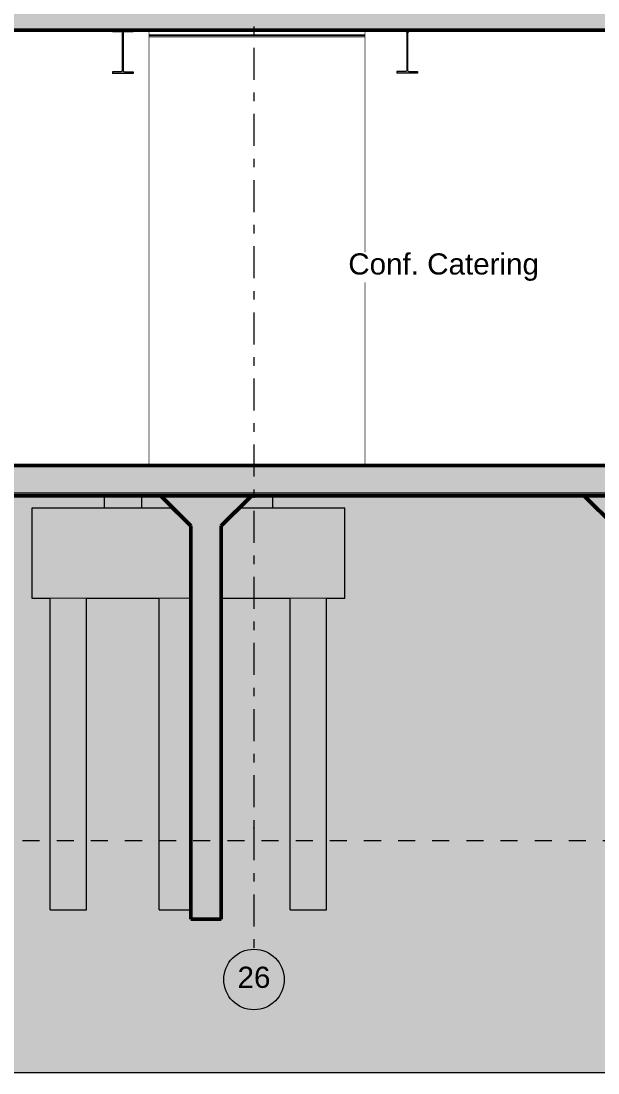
# Model space of a CAD drawing. Header units: millimetres. Extents: x -48147 to 1417267, y -496296 to 18123.
# Drawn here: x 1385025 to 1389794, y -496296 to -487598 of the extents above; entities that cross this region are included whole.
import ezdxf
from ezdxf.enums import TextEntityAlignment as Align

# ---------------------------------------------------------------- set-up
doc = ezdxf.new("R2010")
doc.units = ezdxf.units.MM
doc.header["$MEASUREMENT"] = 0
for name, pattern in [('Dashed', [2822.222233, 1411.111116, -1411.111116]), ('Double Dashed', [546.805537, 264.583325, -105.833328, 70.555556, -105.833328]), ('Wipeout_Contour', [1000, 0, -1000])]:
    doc.linetypes.add(name, pattern=pattern)
for name, color, linetype, lineweight, true_color in [('0_Pen_No__105', 7, 'Continuous', 15, 0xa6a6a6), ('A-230-M_FLOOR.IFC Import_Pen_No__109', 7, 'Continuous', 15, 0xa6a6a6), ('A-230-M_FLOOR.IFC Import_Pen_No__29', 7, 'Continuous', 50, 0x2a2a2a), ('HATCHING_Pen_No__145', 7, 'Continuous', 0, 0xa6a6a6), ('New_A-15-MG_Structural_Grid_Phase_2_Pen_No__222', 7, 'Continuous', 13, 0x65af33), ('S-160-M_FOUND.IFC Import_Pen_No__104', 7, 'Continuous', 15, 0xa6a6a6), ('S-160-M_FOUND.IFC Import_Pen_No__24', 7, 'Continuous', 50, 0x2a2a2a)]:
    doc.layers.add(name, color=color, linetype=linetype, lineweight=lineweight, true_color=true_color)
for name, color, linetype in [('A-230-M_FLOOR.IFC Import', 7, 'Continuous'), ('New_A-15-MG_Structural_Grid_Phase_2', 7, 'Continuous'), ('New_A-25-M_Wall_Int', 7, 'Continuous'), ('S-160-M_FOUND.IFC Import', 7, 'Continuous'), ('S-280-M_COLUMN.IFC Import', 7, 'Continuous'), ('S-280-M_STRUCT_FRAME.IFC Import', 7, 'Continuous')]:
    doc.layers.add(name, color=color, linetype=linetype)
for name, color, linetype, lineweight in [('A-95-P_Text_1_50_GA_Pen_No__1', 7, 'Continuous', 13), ('HATCHING_Pen_No__191', 7, 'Continuous', 5), ('New_A-25-M_Wall_Int_Pen_No__87', 8, 'Continuous', 20), ('S-160-M_FOUND.IFC Import_Pen_No__1', 7, 'Continuous', 13), ('S-160-M_FOUND.IFC Import_Pen_No__4', 7, 'Continuous', 20), ('S-280-M_COLUMN.IFC Import_Pen_No__88', 8, 'Continuous', 20), ('S-280-M_STRUCT_FRAME.IFC Import_Pen_No__1', 7, 'Continuous', 13), ('S-280-M_STRUCT_FRAME.IFC Import_Pen_No__160', 5, 'Continuous', 200), ('S-280-M_STRUCT_FRAME.IFC Import_Pen_No__90', 8, 'Continuous', 20)]:
    doc.layers.add(name, color=color, linetype=linetype, lineweight=lineweight)
doc.styles.add('GENERATED_STYLE_2', font='')
doc.styles.get('GENERATED_STYLE_2').set_extended_font_data('Swis721 BT')
pattern_1 = [(0, (1376122.47, -491272.82), (0, 389.7114), [24.375, -200.625]), (0, (1376234.97, -491077.97), (0, 389.7114), [24.375, -200.625]), (60, (1376122.47, -491272.82), (-337.5, 194.8557), [24.375, -200.625]), (60, (1376347.47, -491272.82), (-337.5, 194.8557), [24.375, -200.625]), (120, (1376146.84, -491272.82), (337.5, 194.8557), [24.375, -200.625]), (120, (1376371.84, -491272.82), (337.5, 194.8557), [24.375, -200.625]), (0, (1376122.47, -491235.32), (0, 75), [0, -75, 0, -112.5]), (45, (1376159.97, -491235.32), (-53.03301, 53.03301), [0, -56.25, 0, -93.75])]

# ---------------------------------------------------------------- blocks, each defined once
blk = doc.blocks.new('Section Elem_45_2', base_point=(1376122.5, -491272.8))
at = {"color": 254, "linetype": 'Wipeout_Contour', "lineweight": 0, "ltscale": 64797155.62943944}
blk.add_wipeout([(1388131.6, -487672.8), (1388004.6, -487672.8), (1388004.6, -491272.8), (1392201.7, -491272.8), (1392201.7, -487672.8), (1390654.5, -487672.8), (1390654.5, -487685.8), (1390582.7, -487685.8), (1390575.5, -487688.8), (1390572.5, -487696), (1390572.5, -488007.6), (1390575.5, -488014.8), (1390582.7, -488017.8), (1390654.5, -488017.8), (1390654.5, -488030.8), (1390482.3, -488030.8), (1390482.3, -488017.8), (1390554.2, -488017.8), (1390561.4, -488014.8), (1390564.4, -488007.6), (1390564.4, -487696), (1390561.4, -487688.8), (1390554.2, -487685.8), (1390482.3, -487685.8), (1390482.3, -487672.8), (1388303.1, -487672.8), (1388303.1, -487684.3), (1388231.3, -487684.3), (1388224.1, -487687.3), (1388221.1, -487694.5), (1388221.1, -488006.1), (1388224.1, -488013.3), (1388231.3, -488016.3), (1388303.1, -488016.3), (1388303.1, -488027.8), (1388131.6, -488027.8), (1388131.6, -488016.3), (1388203.5, -488016.3), (1388210.7, -488013.3), (1388213.7, -488006.1), (1388213.7, -487694.5), (1388210.7, -487687.3), (1388203.5, -487684.3), (1388131.6, -487684.3)], dxfattribs=at).dxf.layer = 'New_A-25-M_Wall_Int'
at = {"color": 254, "linetype": 'Wipeout_Contour', "lineweight": 0, "ltscale": 14757032.83511702}
blk.add_wipeout([(1392341.7, -487672.8), (1392341.7, -491272.8), (1392517.9, -491272.8), (1392517.9, -488127.4), (1392505.6, -488127.4), (1392505.6, -488114.1), (1392517.9, -488114.1), (1392517.9, -487686.1), (1392505.6, -487686.1), (1392505.6, -487672.8)], dxfattribs=at).dxf.layer = 'New_A-25-M_Wall_Int'
blk = doc.blocks.new('Section Elem_350_2', base_point=(1376122.5, -491272.8))
at = {"color": 254, "linetype": 'Wipeout_Contour', "lineweight": 0, "ltscale": 46990938.96804843}
blk.add_wipeout([(1382964.7, -491272.8), (1386085.1, -491272.8), (1386085.1, -487672.8), (1385952.4, -487672.8), (1385952.4, -487685.8), (1385880.6, -487685.8), (1385873.4, -487688.8), (1385870.4, -487696), (1385870.4, -488007.6), (1385873.4, -488014.8), (1385880.6, -488017.8), (1385952.4, -488017.8), (1385952.4, -488030.8), (1385780.2, -488030.8), (1385780.2, -488017.8), (1385852.1, -488017.8), (1385859.3, -488014.8), (1385862.3, -488007.6), (1385862.3, -487696), (1385859.3, -487688.8), (1385852.1, -487685.8), (1385780.2, -487685.8), (1385780.2, -487672.8), (1383027.3, -487672.8), (1383027.3, -487683.7), (1382965.1, -487683.7), (1382964.7, -487683.9), (1382964.7, -488111.6), (1382965.1, -488111.7), (1383027.3, -488111.7), (1383027.3, -488122.6), (1382964.7, -488122.6)], dxfattribs=at).dxf.layer = 'New_A-25-M_Wall_Int'
at = {"layer": 'New_A-25-M_Wall_Int_Pen_No__87', "linetype": 'Continuous'}
for p, q in [((1386085.1, -487672.8), (1386085.1, -491272.8)), ((1382964.7, -488111.6), (1382964.7, -487683.9)), ((1382964.7, -491272.8), (1382964.7, -488122.6))]:
    blk.add_line(p, q, dxfattribs=at)
blk = doc.blocks.new('Section Elem_351_2', base_point=(1376122.5, -491272.8))
at = {"color": 254, "linetype": 'Wipeout_Contour', "lineweight": 0, "ltscale": 5886865.320841466}
blk.add_wipeout([(1387864.6, -487672.8), (1387864.6, -491272.8), (1388004.6, -491272.8), (1388004.6, -487672.8)], dxfattribs=at).dxf.layer = 'New_A-25-M_Wall_Int'
at = {"layer": 'New_A-25-M_Wall_Int_Pen_No__87', "linetype": 'Continuous'}
blk.add_line((1387864.6, -487672.8), (1387864.6, -491272.8), dxfattribs=at)
blk = doc.blocks.new('Section Elem_454_2', base_point=(1376122.5, -491272.8))
at = {"color": 254, "linetype": 'Wipeout_Contour', "lineweight": 0, "ltscale": 5881862.764747741}
blk.add_wipeout([(1386020, -491522.8), (1385712.6, -491522.8), (1385712.6, -491622.8), (1386020, -491622.8)], dxfattribs=at).dxf.layer = 'S-280-M_COLUMN.IFC Import'
at = {"layer": 'S-280-M_COLUMN.IFC Import_Pen_No__88', "linetype": 'Continuous'}
for p, q in [((1385712.6, -491522.8), (1385712.6, -491622.8)), ((1386020, -491522.8), (1386020, -491622.8))]:
    blk.add_line(p, q, dxfattribs=at)
blk = doc.blocks.new('Section Elem_459_2', base_point=(1376122.5, -491272.8))
at = {"color": 254, "linetype": 'Wipeout_Contour', "lineweight": 0, "ltscale": 5886107.641841099}
blk.add_wipeout([(1386829.9, -491622.8), (1387104.9, -491622.8), (1387104.9, -491522.8), (1386929.9, -491522.8)], dxfattribs=at).dxf.layer = 'S-280-M_COLUMN.IFC Import'
at = {"layer": 'S-280-M_COLUMN.IFC Import_Pen_No__88', "linetype": 'Continuous'}
blk.add_line((1387104.9, -491522.8), (1387104.9, -491622.8), dxfattribs=at)
blk = doc.blocks.new('Section Elem_471_2', base_point=(1376122.5, -491272.8))
at = {"color": 254, "linetype": 'Wipeout_Contour', "lineweight": 0, "ltscale": 5880924.859056029}
blk.add_wipeout([(1386085.1, -487738.6), (1387864.6, -487738.6), (1387864.6, -487721.3), (1386085.1, -487721.3)], dxfattribs=at).dxf.layer = 'S-280-M_STRUCT_FRAME.IFC Import'
at = {"color": 254, "linetype": 'Wipeout_Contour', "lineweight": 0, "ltscale": 5880911.398906018}
blk.add_wipeout([(1386085.1, -487721.3), (1387864.6, -487721.3), (1387864.6, -487718.3), (1386085.1, -487718.3)], dxfattribs=at).dxf.layer = 'S-280-M_STRUCT_FRAME.IFC Import'
at = {"color": 254, "linetype": 'Wipeout_Contour', "lineweight": 0, "ltscale": 5880904.631645808}
blk.add_wipeout([(1386085.1, -487718.3), (1387864.6, -487718.3), (1387864.6, -487711.1), (1386085.1, -487711.1)], dxfattribs=at).dxf.layer = 'S-280-M_STRUCT_FRAME.IFC Import'
at = {"color": 254, "linetype": 'Wipeout_Contour', "lineweight": 0, "ltscale": 8819877.064210614}
blk.add_wipeout([(1386085.1, -487672.8), (1386085.1, -487711.1), (1387864.6, -487711.1), (1387864.6, -487682.8), (1386217.4, -487682.8), (1386217.4, -487672.8)], dxfattribs=at).dxf.layer = 'S-280-M_STRUCT_FRAME.IFC Import'
at = {"layer": 'S-280-M_STRUCT_FRAME.IFC Import_Pen_No__90', "linetype": 'Continuous'}
for p, q in [((1386085.1, -487711.1), (1387864.6, -487711.1)), ((1386085.1, -487721.3), (1387864.6, -487721.3)), ((1386085.1, -487738.6), (1387864.6, -487738.6))]:
    blk.add_line(p, q, dxfattribs=at)
blk = doc.blocks.new('Section Elem_479_2', base_point=(1376122.5, -491272.8))
at = {"layer": 'S-280-M_STRUCT_FRAME.IFC Import_Pen_No__160', "linetype": 'Continuous', "lineweight": 0, "true_color": 0x00007f}
blk.add_hatch(color=176, dxfattribs=at).paths.add_polyline_path([(1385780.2, -488030.8), (1385952.4, -488030.8), (1385952.4, -488017.8), (1385880.6, -488017.8), (1385873.4, -488014.8), (1385870.4, -488007.6), (1385870.4, -487696), (1385873.4, -487688.8), (1385880.6, -487685.8), (1385952.4, -487685.8), (1385952.4, -487672.8), (1385780.2, -487672.8), (1385780.2, -487685.8), (1385852.1, -487685.8), (1385859.3, -487688.8), (1385862.3, -487696), (1385862.3, -488007.6), (1385859.3, -488014.8), (1385852.1, -488017.8), (1385780.2, -488017.8)])
at = {"layer": 'S-280-M_STRUCT_FRAME.IFC Import_Pen_No__1', "linetype": 'Continuous'}
for p, q in [((1385780.2, -487672.8), (1385780.2, -487685.8)), ((1385952.4, -487672.8), (1385952.4, -487685.8)), ((1385780.2, -488017.8), (1385780.2, -488030.8)), ((1385952.4, -488017.8), (1385952.4, -488030.8)), ((1385952.4, -488030.8), (1385780.2, -488030.8))]:
    blk.add_line(p, q, dxfattribs=at)
at = {"layer": 'S-280-M_STRUCT_FRAME.IFC Import_Pen_No__1', "linetype": 'Continuous', "flags": 128}
for points in [[(1385859.3, -487688.8), (1385852.1, -487685.8), (1385780.2, -487685.8)], [(1385859.3, -487688.8), (1385862.3, -487696), (1385862.3, -488007.6), (1385859.3, -488014.8)], [(1385873.4, -487688.8), (1385870.4, -487696), (1385870.4, -488007.6), (1385873.4, -488014.8)], [(1385952.4, -487685.8), (1385880.6, -487685.8), (1385873.4, -487688.8)], [(1385859.3, -488014.8), (1385852.1, -488017.8), (1385780.2, -488017.8)], [(1385873.4, -488014.8), (1385880.6, -488017.8), (1385952.4, -488017.8)]]:
    blk.add_lwpolyline(points, dxfattribs=at)
blk = doc.blocks.new('Section Elem_499_2', base_point=(1376122.5, -491272.8))
at = {"color": 254, "linetype": 'Wipeout_Contour', "lineweight": 0, "ltscale": 5881099.547139863}
blk.add_wipeout([(1387864.6, -487672.8), (1386217.4, -487672.8), (1386217.4, -487674.2), (1387864.6, -487674.2)], dxfattribs=at).dxf.layer = 'S-280-M_STRUCT_FRAME.IFC Import'
at = {"color": 254, "linetype": 'Wipeout_Contour', "lineweight": 0, "ltscale": 5881102.731386469}
blk.add_wipeout([(1387864.6, -487674.2), (1386217.4, -487674.2), (1386217.4, -487677.6), (1387864.6, -487677.6)], dxfattribs=at).dxf.layer = 'S-280-M_STRUCT_FRAME.IFC Import'
at = {"color": 254, "linetype": 'Wipeout_Contour', "lineweight": 0, "ltscale": 5881108.432594884}
blk.add_wipeout([(1387864.6, -487677.6), (1386217.4, -487677.6), (1386217.4, -487682.8), (1387864.6, -487682.8)], dxfattribs=at).dxf.layer = 'S-280-M_STRUCT_FRAME.IFC Import'
at = {"layer": 'S-280-M_STRUCT_FRAME.IFC Import_Pen_No__90', "linetype": 'Continuous'}
for p, q in [((1386217.4, -487672.8), (1386217.4, -487674.2)), ((1386217.4, -487674.2), (1386217.4, -487677.6)), ((1386217.4, -487677.6), (1386217.4, -487682.8)), ((1386217.4, -487677.6), (1387864.6, -487677.6)), ((1386217.4, -487682.8), (1387864.6, -487682.8))]:
    blk.add_line(p, q, dxfattribs=at)
blk = doc.blocks.new('Section Elem_500_2', base_point=(1376122.5, -491272.8))
at = {"layer": 'S-280-M_STRUCT_FRAME.IFC Import_Pen_No__160', "linetype": 'Continuous', "lineweight": 0, "true_color": 0x00007f}
blk.add_hatch(color=176, dxfattribs=at).paths.add_polyline_path([(1388131.6, -488027.8), (1388303.1, -488027.8), (1388303.1, -488016.3), (1388231.3, -488016.3), (1388224.1, -488013.3), (1388221.1, -488006.1), (1388221.1, -487694.5), (1388224.1, -487687.3), (1388231.3, -487684.3), (1388303.1, -487684.3), (1388303.1, -487672.8), (1388131.6, -487672.8), (1388131.6, -487684.3), (1388203.5, -487684.3), (1388210.7, -487687.3), (1388213.7, -487694.5), (1388213.7, -488006.1), (1388210.7, -488013.3), (1388203.5, -488016.3), (1388131.6, -488016.3)])
at = {"layer": 'S-280-M_STRUCT_FRAME.IFC Import_Pen_No__1', "linetype": 'Continuous'}
for p, q in [((1388131.6, -487672.8), (1388131.6, -487684.3)), ((1388303.1, -487672.8), (1388303.1, -487684.3)), ((1388131.6, -488016.3), (1388131.6, -488027.8)), ((1388303.1, -488016.3), (1388303.1, -488027.8)), ((1388303.1, -488027.8), (1388131.6, -488027.8))]:
    blk.add_line(p, q, dxfattribs=at)
at = {"layer": 'S-280-M_STRUCT_FRAME.IFC Import_Pen_No__1', "linetype": 'Continuous', "flags": 128}
for points in [[(1388210.7, -487687.3), (1388203.5, -487684.3), (1388131.6, -487684.3)], [(1388210.7, -487687.3), (1388213.7, -487694.5), (1388213.7, -488006.1), (1388210.7, -488013.3)], [(1388224.1, -487687.3), (1388221.1, -487694.5), (1388221.1, -488006.1), (1388224.1, -488013.3)], [(1388303.1, -487684.3), (1388231.3, -487684.3), (1388224.1, -487687.3)], [(1388210.7, -488013.3), (1388203.5, -488016.3), (1388131.6, -488016.3)], [(1388224.1, -488013.3), (1388231.3, -488016.3), (1388303.1, -488016.3)]]:
    blk.add_lwpolyline(points, dxfattribs=at)
blk = doc.blocks.new('Section Elem_641_2', base_point=(1376122.5, -491272.8))
at = {"color": 254, "linetype": 'Wipeout_Contour', "lineweight": 0, "ltscale": 8784608.950838458}
blk.add_wipeout([(1380328.1, -487924.3), (1379416, -487924.3), (1379416, -491272.8), (1380378.3, -491272.8), (1380378.3, -487672.8), (1380328.1, -487672.8)], dxfattribs=at).dxf.layer = 'New_A-25-M_Wall_Int'
at = {"color": 254, "linetype": 'Wipeout_Contour', "lineweight": 0, "ltscale": 14655430.15693521}
blk.add_wipeout([(1380685.7, -487672.8), (1380685.7, -491272.8), (1382797.5, -491272.8), (1382797.5, -487672.8), (1382747.1, -487672.8), (1382747.1, -487866), (1382747.1, -487876), (1380736.1, -487876), (1380736.1, -487866), (1380736.1, -487672.8)], dxfattribs=at).dxf.layer = 'New_A-25-M_Wall_Int'
at = {"color": 254, "linetype": 'Wipeout_Contour', "lineweight": 0, "ltscale": 5883288.779984649}
blk.add_wipeout([(1386085.1, -491272.8), (1387864.6, -491272.8), (1387864.6, -487738.6), (1386085.1, -487738.6)], dxfattribs=at).dxf.layer = 'New_A-25-M_Wall_Int'
blk = doc.blocks.new('Section Elem_645_2', base_point=(1376122.5, -491272.8))
at = {"color": 254, "linetype": 'Wipeout_Contour', "lineweight": 0, "ltscale": 7353001.969366487}
blk.add_wipeout([(1385116.3, -491622.8), (1385116.3, -492372.8), (1386429.9, -492372.8), (1386429.9, -491772.8), (1386279.9, -491622.8)], dxfattribs=at).dxf.layer = 'S-160-M_FOUND.IFC Import'
at = {"layer": 'S-160-M_FOUND.IFC Import_Pen_No__4', "linetype": 'Continuous'}
for p, q in [((1385116.3, -491622.8), (1386279.9, -491622.8)), ((1385116.3, -492372.8), (1385116.3, -491622.8)), ((1386429.9, -492372.8), (1385116.3, -492372.8))]:
    blk.add_line(p, q, dxfattribs=at)
blk = doc.blocks.new('Section Elem_654_2', base_point=(1376122.5, -491272.8))
at = {"color": 254, "linetype": 'Wipeout_Contour', "lineweight": 0, "ltscale": 7358864.217545728}
blk.add_wipeout([(1386679.9, -492372.8), (1387701.2, -492372.8), (1387701.2, -491622.8), (1386829.9, -491622.8), (1386679.9, -491772.8)], dxfattribs=at).dxf.layer = 'S-160-M_FOUND.IFC Import'
at = {"layer": 'S-160-M_FOUND.IFC Import_Pen_No__4', "linetype": 'Continuous'}
for p, q in [((1386829.9, -491622.8), (1387701.2, -491622.8)), ((1387701.2, -492372.8), (1387701.2, -491622.8)), ((1387701.2, -492372.8), (1386679.9, -492372.8))]:
    blk.add_line(p, q, dxfattribs=at)
blk = doc.blocks.new('Section Elem_670_2', base_point=(1376122.5, -491272.8))
at = {"color": 254, "linetype": 'Wipeout_Contour', "lineweight": 0, "ltscale": 5890445.098962261}
blk.add_wipeout([(1387551.2, -492372.8), (1387251.2, -492372.8), (1387251.2, -494947.8), (1387551.2, -494947.8)], dxfattribs=at).dxf.layer = 'S-160-M_FOUND.IFC Import'
at = {"layer": 'S-160-M_FOUND.IFC Import_Pen_No__1', "linetype": 'Continuous'}
for p, q in [((1387251.2, -494947.8), (1387251.2, -492372.8)), ((1387551.2, -494947.8), (1387551.2, -492372.8)), ((1387251.2, -494947.8), (1387551.2, -494947.8))]:
    blk.add_line(p, q, dxfattribs=at)
blk = doc.blocks.new('Section Elem_687_2', base_point=(1376122.5, -491272.8))
at = {"color": 254, "linetype": 'Wipeout_Contour', "lineweight": 0, "ltscale": 5887786.294478882}
blk.add_wipeout([(1386681.9, -492372.8), (1386681.9, -495022.8), (1386682.5, -495022.8), (1386682.5, -492372.8)], dxfattribs=at).dxf.layer = 'S-160-M_FOUND.IFC Import'
at = {"layer": 'S-160-M_FOUND.IFC Import_Pen_No__4', "linetype": 'Continuous'}
for q in [(1386682.5, -492372.8), (1386681.9, -495022.8)]:
    blk.add_line((1386682.5, -495022.8), q, dxfattribs=at)
blk = doc.blocks.new('Section Elem_688_2', base_point=(1376122.5, -491272.8))
at = {"color": 254, "linetype": 'Wipeout_Contour', "lineweight": 0, "ltscale": 5887781.297927693}
blk.add_wipeout([(1386681.9, -492372.8), (1386679.9, -492372.8), (1386679.9, -495022.8), (1386681.9, -495022.8)], dxfattribs=at).dxf.layer = 'S-160-M_FOUND.IFC Import'
at = {"layer": 'S-160-M_FOUND.IFC Import_Pen_No__4', "linetype": 'Continuous'}
for q in [(1386681.9, -492372.8), (1386679.9, -495022.8)]:
    blk.add_line((1386681.9, -495022.8), q, dxfattribs=at)
blk = doc.blocks.new('Section Elem_709_2', base_point=(1376122.5, -491272.8))
at = {"color": 254, "linetype": 'Wipeout_Contour', "lineweight": 0, "ltscale": 5882965.8029649}
blk.add_wipeout([(1385266.3, -492372.8), (1385266.3, -494947.8), (1385566.3, -494947.8), (1385566.3, -492372.8)], dxfattribs=at).dxf.layer = 'S-160-M_FOUND.IFC Import'
at = {"layer": 'S-160-M_FOUND.IFC Import_Pen_No__1', "linetype": 'Continuous'}
for p, q in [((1385266.3, -494947.8), (1385266.3, -492372.8)), ((1385566.3, -494947.8), (1385566.3, -492372.8)), ((1385266.3, -494947.8), (1385566.3, -494947.8))]:
    blk.add_line(p, q, dxfattribs=at)
blk = doc.blocks.new('Section Elem_710_2', base_point=(1376122.5, -491272.8))
at = {"color": 254, "linetype": 'Wipeout_Contour', "lineweight": 0, "ltscale": 5886288.412562717}
blk.add_wipeout([(1386166.3, -492372.8), (1386166.3, -494947.8), (1386429.9, -494947.8), (1386429.9, -492372.8)], dxfattribs=at).dxf.layer = 'S-160-M_FOUND.IFC Import'
at = {"layer": 'S-160-M_FOUND.IFC Import_Pen_No__1', "linetype": 'Continuous'}
for q in [(1386166.3, -492372.8), (1386429.9, -494947.8)]:
    blk.add_line((1386166.3, -494947.8), q, dxfattribs=at)
blk = doc.blocks.new('Section Elem_725_2', base_point=(1376122.5, -491272.8))
at = {"color": 254, "linetype": 'Wipeout_Contour', "lineweight": 0, "ltscale": 5919976.239013668}
blk.add_wipeout([(1385633.6, -487672.8), (1409087.1, -487672.8), (1409087.1, -487522.8), (1385633.6, -487522.8)], dxfattribs=at).dxf.layer = 'A-230-M_FLOOR.IFC Import'
at = {"layer": 'A-230-M_FLOOR.IFC Import_Pen_No__109', "linetype": 'Continuous'}
h = blk.add_hatch(dxfattribs=at)
h.set_pattern_fill('Lightweight_Concrete_0002', color=256, style=0, pattern_type=2)
h.set_pattern_definition(pattern_1)
h.paths.add_polyline_path([(1385633.6, -487672.8), (1409087.1, -487672.8), (1409087.1, -487522.8), (1385633.6, -487522.8)])
at = {"layer": 'A-230-M_FLOOR.IFC Import_Pen_No__29', "linetype": 'Continuous'}
for p, q in [((1385952.4, -487672.8), (1385780.2, -487672.8)), ((1388131.6, -487672.8), (1385952.4, -487672.8)), ((1388303.1, -487672.8), (1388131.6, -487672.8)), ((1390482.3, -487672.8), (1388303.1, -487672.8))]:
    blk.add_line(p, q, dxfattribs=at)
at = {"color": 254, "linetype": 'Wipeout_Contour', "lineweight": 0, "ltscale": 5857975.127537697}
blk.add_wipeout([(1376241.1, -487672.8), (1385633.6, -487672.8), (1385633.6, -487522.8), (1376241.1, -487522.8)], dxfattribs=at).dxf.layer = 'A-230-M_FLOOR.IFC Import'
at = {"layer": 'A-230-M_FLOOR.IFC Import_Pen_No__109', "linetype": 'Continuous'}
h = blk.add_hatch(dxfattribs=at)
h.set_pattern_fill('Lightweight_Concrete_0002', color=256, style=0, pattern_type=2)
h.set_pattern_definition(pattern_1)
h.paths.add_polyline_path([(1376241.1, -487672.8), (1385633.6, -487672.8), (1385633.6, -487522.8), (1376241.1, -487522.8)])
at = {"layer": 'A-230-M_FLOOR.IFC Import_Pen_No__29', "linetype": 'Continuous', "flags": 128}
blk.add_lwpolyline([(1385780.2, -487672.8), (1385633.6, -487672.8), (1383027.3, -487672.8)], dxfattribs=at)
blk = doc.blocks.new('Section Elem_742_2', base_point=(1376122.5, -491272.8))
at = {"color": 254, "linetype": 'Wipeout_Contour', "lineweight": 0, "ltscale": 5901751.012445623}
blk.add_wipeout([(1385633.6, -491522.8), (1396769.2, -491522.8), (1396769.2, -491272.8), (1385633.6, -491272.8)], dxfattribs=at).dxf.layer = 'A-230-M_FLOOR.IFC Import'
at = {"layer": 'A-230-M_FLOOR.IFC Import_Pen_No__109', "linetype": 'Continuous'}
h = blk.add_hatch(dxfattribs=at)
h.set_pattern_fill('Lightweight_Concrete_0002', color=256, style=0, pattern_type=2)
h.set_pattern_definition(pattern_1)
h.paths.add_polyline_path([(1385633.6, -491522.8), (1396769.2, -491522.8), (1396769.2, -491272.8), (1385633.6, -491272.8)])
at = {"layer": 'A-230-M_FLOOR.IFC Import_Pen_No__29', "linetype": 'Continuous'}
for p, q in [((1386929.9, -491522.8), (1386179.9, -491522.8)), ((1389679.9, -491522.8), (1386929.9, -491522.8)), ((1390429.9, -491522.8), (1389679.9, -491522.8))]:
    blk.add_line(p, q, dxfattribs=at)
at = {"color": 254, "linetype": 'Wipeout_Contour', "lineweight": 0, "ltscale": 5863040.30432316}
blk.add_wipeout([(1376234.1, -491522.8), (1385633.6, -491522.8), (1385633.6, -491272.8), (1376234.1, -491272.8)], dxfattribs=at).dxf.layer = 'A-230-M_FLOOR.IFC Import'
at = {"layer": 'A-230-M_FLOOR.IFC Import_Pen_No__109', "linetype": 'Continuous'}
h = blk.add_hatch(dxfattribs=at)
h.set_pattern_fill('Lightweight_Concrete_0002', color=256, style=0, pattern_type=2)
h.set_pattern_definition(pattern_1)
h.paths.add_polyline_path([(1376234.1, -491522.8), (1385633.6, -491522.8), (1385633.6, -491272.8), (1376234.1, -491272.8)])
at = {"layer": 'A-230-M_FLOOR.IFC Import_Pen_No__29', "linetype": 'Continuous', "flags": 128}
for points in [[(1392517.9, -491272.8), (1385633.6, -491272.8), (1376388, -491272.8)], [(1386179.9, -491522.8), (1385633.6, -491522.8), (1376234.1, -491522.8)]]:
    blk.add_lwpolyline(points, dxfattribs=at)
blk = doc.blocks.new('Section Elem_775_2', base_point=(1376122.5, -491272.8))
at = {"layer": 'S-160-M_FOUND.IFC Import_Pen_No__104', "linetype": 'Continuous', "lineweight": 0, "true_color": 0x535353}
for points in [[(1386929.9, -491522.8), (1386179.9, -491522.8), (1386429.9, -491772.8), (1386679.9, -491772.8)], [(1386429.9, -491772.8), (1386429.9, -495022.8), (1386679.9, -495022.8), (1386679.9, -491772.8)]]:
    blk.add_hatch(color=251, dxfattribs=at).paths.add_polyline_path(points)
at = {"layer": 'S-160-M_FOUND.IFC Import_Pen_No__24', "linetype": 'Continuous'}
for p, q in [((1386179.9, -491522.8), (1386429.9, -491772.8)), ((1386929.9, -491522.8), (1386679.9, -491772.8)), ((1386429.9, -491772.8), (1386429.9, -495022.8)), ((1386679.9, -491772.8), (1386679.9, -495022.8)), ((1386679.9, -495022.8), (1386429.9, -495022.8))]:
    blk.add_line(p, q, dxfattribs=at)
blk = doc.blocks.new('Section Elem_776_2', base_point=(1376122.5, -491272.8))
at = {"layer": 'S-160-M_FOUND.IFC Import_Pen_No__104', "linetype": 'Continuous', "lineweight": 0, "true_color": 0x535353}
for points in [[(1390429.9, -491522.8), (1389679.9, -491522.8), (1389929.9, -491772.8), (1390179.9, -491772.8)], [(1389929.9, -491772.8), (1389929.9, -495022.8), (1390179.9, -495022.8), (1390179.9, -491772.8)]]:
    blk.add_hatch(color=251, dxfattribs=at).paths.add_polyline_path(points)
at = {"layer": 'S-160-M_FOUND.IFC Import_Pen_No__24', "linetype": 'Continuous'}
for p, q in [((1389679.9, -491522.8), (1389929.9, -491772.8)), ((1390429.9, -491522.8), (1390179.9, -491772.8)), ((1389929.9, -491772.8), (1389929.9, -495022.8)), ((1390179.9, -491772.8), (1390179.9, -495022.8)), ((1390179.9, -495022.8), (1389929.9, -495022.8))]:
    blk.add_line(p, q, dxfattribs=at)
blk = doc.blocks.new('Standard grid marker[5]_2', base_point=(1386950.9, -469868.2))
at = {"layer": 'New_A-15-MG_Structural_Grid_Phase_2_Pen_No__222', "linetype": 'Double Dashed'}
for p, q in [((1386950.9, -470868.2), (1386950.9, -494272.8)), ((1386950.9, -494272.8), (1386950.9, -495272.8))]:
    blk.add_line(p, q, dxfattribs=at)
at = {"layer": 'New_A-15-MG_Structural_Grid_Phase_2_Pen_No__222', "linetype": 'Continuous'}
blk.add_circle((1386950.9, -495522.8), 250, dxfattribs=at)
at = {"layer": 'New_A-15-MG_Structural_Grid_Phase_2_Pen_No__222', "linetype": 'Double Dashed'}
blk.add_point((1386950.9, -494272.8), dxfattribs=at)
blk.add_point((1386950.9, -494272.8), dxfattribs=at)
at = {"layer": 'New_A-15-MG_Structural_Grid_Phase_2_Pen_No__222', "style": 'GENERATED_STYLE_2'}
for tag, p in [('AC_MarkerText_1_0', (1386950.9, -469599.8)), ('AC_MarkerText_1_1', (1386950.9, -495504.5))]:
    blk.add_attdef(tag, text='', height=175, rotation=360, dxfattribs=at).set_placement(p, align=Align.MIDDLE_CENTER)
blk = doc.blocks.new('S-25 Building Section_STORY_MARKER', base_point=(1376122.5, -491272.8))
at = {"layer": '0_Pen_No__105', "linetype": 'Dashed', "ltscale": 0.1}
for p, q in [((1357662.3, -491272.8), (1413604.9, -491272.8)), ((1357662.3, -494372.8), (1413604.9, -494372.8))]:
    blk.add_line(p, q, dxfattribs=at)

msp = doc.modelspace()

# ---------------------------------------------------------------- block references
at = {"layer": 'New_A-25-M_Wall_Int'}
for name in ['Section Elem_350_2', 'Section Elem_45_2']:
    msp.add_blockref(name, (1376122.5, -491272.8), dxfattribs=at)
at = {"layer": 'S-280-M_COLUMN.IFC Import'}
msp.add_blockref('Section Elem_459_2', (1376122.5, -491272.8), dxfattribs=at)

# ---------------------------------------------------------------- next in the draw order: block references
at = {"layer": 'New_A-25-M_Wall_Int'}
msp.add_blockref('Section Elem_351_2', (1376122.5, -491272.8), dxfattribs=at)
at = {"layer": 'S-160-M_FOUND.IFC Import'}
msp.add_blockref('Section Elem_654_2', (1376122.5, -491272.8), dxfattribs=at)
at = {"layer": 'S-280-M_COLUMN.IFC Import'}
msp.add_blockref('Section Elem_454_2', (1376122.5, -491272.8), dxfattribs=at)
at = {"layer": 'S-280-M_STRUCT_FRAME.IFC Import'}
msp.add_blockref('Section Elem_500_2', (1376122.5, -491272.8), dxfattribs=at)

# ---------------------------------------------------------------- next in the draw order: block references
at = {"layer": 'S-160-M_FOUND.IFC Import'}
for name in ['Section Elem_645_2', 'Section Elem_687_2', 'Section Elem_670_2']:
    msp.add_blockref(name, (1376122.5, -491272.8), dxfattribs=at)
at = {"layer": 'S-280-M_STRUCT_FRAME.IFC Import'}
for name in ['Section Elem_479_2', 'Section Elem_471_2']:
    msp.add_blockref(name, (1376122.5, -491272.8), dxfattribs=at)

# ---------------------------------------------------------------- next in the draw order: block references
at = {"layer": 'S-160-M_FOUND.IFC Import'}
for name in ['Section Elem_709_2', 'Section Elem_710_2', 'Section Elem_688_2']:
    msp.add_blockref(name, (1376122.5, -491272.8), dxfattribs=at)
at = {"layer": 'S-280-M_STRUCT_FRAME.IFC Import'}
msp.add_blockref('Section Elem_499_2', (1376122.5, -491272.8), dxfattribs=at)

# ---------------------------------------------------------------- next in the draw order: block references
at = {"layer": 'New_A-25-M_Wall_Int'}
msp.add_blockref('Section Elem_641_2', (1376122.5, -491272.8), dxfattribs=at)

# ---------------------------------------------------------------- next in the draw order: block references
at = {"layer": 'A-230-M_FLOOR.IFC Import'}
for name in ['Section Elem_725_2', 'Section Elem_742_2']:
    msp.add_blockref(name, (1376122.5, -491272.8), dxfattribs=at)

# ---------------------------------------------------------------- next in the draw order: wipeouts: each hides what was drawn before it
at = {"linetype": 'Wipeout_Contour', "ltscale": 5889279.058306601}
msp.add_wipeout([(1387397.4, -489509.4), (1389639.8, -489509.4), (1389639.8, -489758.5), (1387397.4, -489758.5)], dxfattribs=at).dxf.layer = 'A-95-P_Text_1_50_GA_Pen_No__1'

# ---------------------------------------------------------------- next in the draw order: hatches: boundary and pattern name
at = {"layer": 'HATCHING_Pen_No__145', "linetype": 'Continuous'}
msp.add_hatch(color=256, dxfattribs=at).paths.add_polyline_path([(1355345.2, -491272.8), (1359827.5, -491272.8), (1359827.5, -491952.6), (1359897.5, -491952.6), (1359897.5, -492202.8), (1360443, -492202.8), (1360443, -491673.3), (1376380.6, -491673.3), (1376380.6, -491497.8), (1396555.4, -491497.8), (1396555.4, -491692.8), (1403458.7, -491692.8), (1403458.7, -491497.8), (1404768.7, -491497.8), (1404768.7, -491872.8), (1406768.7, -491872.8), (1406768.7, -491497.8), (1408667, -491497.8), (1408667, -491772.8), (1409167, -491772.8), (1409167, -491673.3), (1409237, -491673.3), (1409237, -491422.6), (1413992.3, -491422.6), (1413992.3, -496295.5), (1355345.2, -496295.5)])

# ---------------------------------------------------------------- next in the draw order: linework, layer by layer
at = {"layer": 'HATCHING_Pen_No__191', "linetype": 'Continuous', "flags": 128}
msp.add_lwpolyline([(1413992.3, -496295.5), (1355345.2, -496295.5), (1355345.2, -491272.8), (1359827.5, -491272.8), (1359827.5, -491952.6), (1359897.5, -491952.6), (1359897.5, -492202.8), (1360443, -492202.8), (1360443, -491673.3), (1376380.6, -491673.3), (1376380.6, -491497.8), (1396555.4, -491497.8)], dxfattribs=at)

# ---------------------------------------------------------------- next in the draw order: block references
at = {"layer": 'New_A-15-MG_Structural_Grid_Phase_2', "color": 8, "linetype": 'Continuous', "lineweight": 15}
ref = msp.add_blockref('Standard grid marker[5]_2', (1386950.9, -469868.2), dxfattribs=at)
ref.add_attrib('AC_MarkerText_1_1', '26', dxfattribs={"layer": 'New_A-15-MG_Structural_Grid_Phase_2_Pen_No__222', "color": 85, "true_color": 0x65af33, "height": 175, "rotation": 360, "style": 'GENERATED_STYLE_2'}).set_placement((1386950.9, -495504.5), align=Align.MIDDLE_CENTER)
at = {"layer": 'S-160-M_FOUND.IFC Import'}
for name in ['Section Elem_775_2', 'Section Elem_776_2']:
    msp.add_blockref(name, (1376122.5, -491272.8), dxfattribs=at)

# ---------------------------------------------------------------- next in the draw order: texts
at = {"layer": 'A-95-P_Text_1_50_GA_Pen_No__1', "linetype": 'Continuous', "insert": (1388518.6, -489518.8), "char_height": 175, "attachment_point": 2, "style": 'GENERATED_STYLE_2'}
msp.add_mtext('\\A1;{\\fSwis721 BT|b0|i0|c0|p34;Conf. Catering}', dxfattribs=at)

# ---------------------------------------------------------------- next in the draw order: block references
at = {"linetype": 'Continuous', "lineweight": 0}
msp.add_blockref('S-25 Building Section_STORY_MARKER', (1376122.5, -491272.8), dxfattribs=at)

doc.saveas('drawing.dxf')
